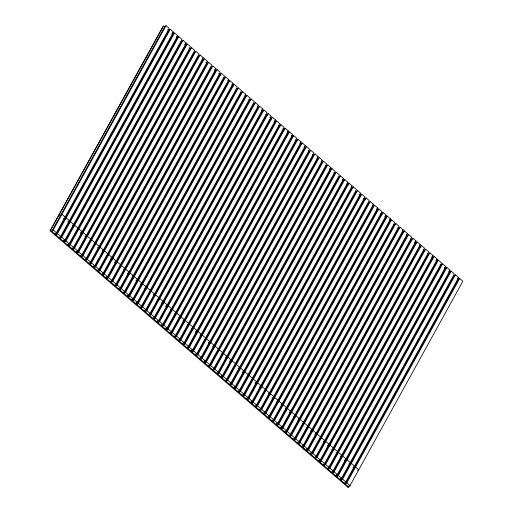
<?xml version="1.0" encoding="UTF-8"?>
<svg xmlns="http://www.w3.org/2000/svg" width="513" height="513" viewBox="0 0 513 513"><rect width="100%" height="100%" fill="white"/><g stroke="black" fill="none" stroke-linecap="round" stroke-linejoin="round"><path stroke-width="0.77" d="M459.667 278.469L346.878 482.791L345.403 484.112L458.199 279.79L459.667 278.469L462.861 281.22L350.065 485.542L348.051 487.35L50.139 230.869L162.935 26.548L163.48 26.054L164.692 27.099M50.139 230.869L163.48 26.054M166.013 25.65L164.545 26.971L51.749 231.292L53.224 229.971L166.013 25.65L169.207 28.401L56.411 232.722L54.942 234.037M170.271 29.312L168.796 30.633L56.007 234.954L57.475 233.633L170.271 29.312L173.458 32.062L60.669 236.384L59.2 237.705M174.523 32.979L173.054 34.3L60.265 238.622L61.733 237.301L174.523 32.979L177.716 35.724L64.927 240.046L63.452 241.366L64.208 240.001M178.781 36.641L177.312 37.962L64.516 242.283L65.991 240.963L178.781 36.641L181.974 39.392L69.178 243.713L67.71 245.034L68.466 243.669M183.038 40.309L181.564 41.624L68.774 245.951L70.243 244.63L183.038 40.309L186.225 43.054L73.436 247.375L71.967 248.696M187.29 43.971L185.821 45.291L73.032 249.613L74.5 248.292L187.29 43.971L190.483 46.721L77.694 251.043L76.219 252.358L76.976 250.992M191.548 47.632L190.079 48.953L77.283 253.275L78.758 251.954L191.548 47.632L194.741 50.383L81.945 254.704L80.477 256.025M195.806 51.3L194.331 52.621L81.541 256.942L83.01 255.621L195.806 51.3L198.993 54.045L86.203 258.366L84.735 259.687M200.057 54.962L198.589 56.283L85.799 260.604L87.268 259.283L200.057 54.962L203.251 57.712L90.461 262.034L88.993 263.355M204.315 58.629L202.847 59.944L90.051 264.266L91.526 262.951L204.315 58.629L207.508 61.374L94.713 265.696L93.244 267.017L94.001 265.651M208.573 62.291L207.098 63.612L94.309 267.933L95.777 266.613L208.573 62.291L211.76 65.036L98.971 269.363L97.502 270.678L98.259 269.312M212.824 65.953L211.356 67.274L98.567 271.595L100.035 270.274L212.824 65.953L216.018 68.704L103.228 273.025L101.76 274.346M217.082 69.621L215.614 70.941L102.818 275.263L104.293 273.942L217.082 69.621L220.276 72.365L107.48 276.687L106.011 278.008L106.768 276.642M221.34 73.282L219.872 74.603L107.076 278.925L108.544 277.604L221.34 73.282L224.534 76.033L111.738 280.354L110.269 281.675M225.592 76.944L224.123 78.265L111.334 282.586L112.802 281.271L225.592 76.944L228.785 79.695L115.996 284.016L114.527 285.337M229.85 80.612L228.381 81.933L115.592 286.254L117.06 284.933L229.85 80.612L233.043 83.356L120.254 287.678L118.779 288.999M234.108 84.273L232.639 85.594L119.843 289.916L121.312 288.595L234.108 84.273L237.301 87.024L124.505 291.346L123.037 292.666M238.359 87.941L236.891 89.262L124.101 293.583L125.57 292.263L238.359 87.941L241.552 90.686L128.763 295.007L127.295 296.328L128.045 294.962M242.617 91.603L241.148 92.924L128.359 297.245L129.827 295.924L242.617 91.603L245.81 94.354L133.021 298.675L131.546 299.996L132.303 298.624M246.875 95.264L245.406 96.585L132.611 300.907L134.079 299.592L246.875 95.264L250.068 98.015L137.272 302.337L135.804 303.658L136.939 301.606M251.133 98.932L249.658 100.253L136.868 304.575L138.337 303.254L251.133 98.932L254.32 101.677L141.53 305.998L140.062 307.319M255.384 102.594L253.916 103.915L141.126 308.236L142.595 306.915L255.384 102.594L258.578 105.345L145.788 309.666L144.313 310.987M259.642 106.262L258.174 107.583L145.378 311.904L146.853 310.583L259.642 106.262L262.836 109.006L150.04 313.328L148.571 314.649M263.9 109.923L262.425 111.244L149.636 315.566L151.104 314.245L263.9 109.923L267.087 112.674L154.298 316.996L152.829 318.316M268.152 113.585L266.683 114.906L153.894 319.227L155.362 317.906L268.152 113.585L271.345 116.336L158.555 320.657L157.081 321.978L157.837 320.612M272.409 117.253L270.941 118.574L158.145 322.895L159.62 321.574L272.409 117.253L275.603 119.997L162.807 324.319L161.338 325.64L162.095 324.274M276.667 120.914L275.192 122.235L162.403 326.557L163.871 325.236L276.667 120.914L279.854 123.665L167.065 327.987L165.596 329.308L166.725 327.256M280.919 124.582L279.45 125.897L166.661 330.225L168.129 328.904L280.919 124.582L284.112 127.327L171.323 331.648L169.848 332.969M285.177 128.244L283.708 129.565L170.912 333.886L172.387 332.565L285.177 128.244L288.37 130.995L175.574 335.316L174.106 336.631M289.435 131.905L287.96 133.226L175.17 337.548L176.639 336.227L289.435 131.905L292.622 134.656L179.832 338.978L178.364 340.299M293.686 135.573L292.218 136.894L179.428 341.216L180.897 339.895L293.686 135.573L296.88 138.318L184.09 342.639L182.622 343.96M297.944 139.235L296.476 140.556L183.68 344.877L185.155 343.556L297.944 139.235L301.137 141.986L188.342 346.307L186.873 347.628M302.202 142.903L300.733 144.217L187.938 348.539L189.406 347.224L302.202 142.903L305.395 145.647L192.599 349.969L191.131 351.29L191.888 349.924M306.453 146.564L304.985 147.885L192.195 352.207L193.664 350.886L306.453 146.564L309.647 149.309L196.857 353.637L195.389 354.951L196.139 353.585M310.711 150.226L309.243 151.547L196.453 355.868L197.922 354.547L310.711 150.226L313.905 152.977L201.115 357.298L199.64 358.619M314.969 153.894L313.501 155.215L200.705 359.536L202.173 358.215L314.969 153.894L318.163 156.638L205.367 360.96L203.898 362.281L204.655 360.915M319.221 157.555L317.752 158.876L204.963 363.198L206.431 361.877L319.221 157.555L322.414 160.306L209.625 364.628L208.156 365.949M323.479 161.217L322.01 162.538L209.221 366.859L210.689 365.545L323.479 161.217L326.672 163.968L213.883 368.289L212.408 369.61M327.736 164.885L326.268 166.206L213.472 370.527L214.941 369.206L327.736 164.885L330.93 167.629L218.134 371.951L216.666 373.272M331.994 168.546L330.519 169.867L217.73 374.189L219.198 372.868L331.994 168.546L335.181 171.297L222.392 375.619L220.923 376.94L221.674 375.574M336.246 172.214L334.777 173.535L221.988 377.857L223.456 376.536L336.246 172.214L339.439 174.959L226.65 379.28L225.175 380.601M340.504 175.876L339.035 177.197L226.239 381.518L227.714 380.197L340.504 175.876L343.697 178.627L230.901 382.948L229.433 384.269M344.762 179.537L343.287 180.858L230.497 385.18L231.966 383.865L344.762 179.537L347.949 182.288L235.159 386.61L233.691 387.931L234.441 386.565M349.013 183.205L347.545 184.526L234.755 388.848L236.224 387.527L349.013 183.205L352.207 185.95L239.417 390.271L237.942 391.592M353.271 186.867L351.803 188.188L239.007 392.509L240.482 391.188L353.271 186.867L356.464 189.618L243.669 393.939L242.2 395.26M357.529 190.535L356.054 191.856L243.265 396.177L244.733 394.856L357.529 190.535L360.716 193.279L247.926 397.601L246.458 398.922L247.208 397.556M361.78 194.196L360.312 195.517L247.523 399.839L248.991 398.518L361.78 194.196L364.974 196.947L252.184 401.269L250.71 402.59L251.466 401.217M366.038 197.858L364.57 199.179L251.774 403.5L253.249 402.179L366.038 197.858L369.232 200.609L256.436 404.93L254.967 406.251M370.296 201.526L368.821 202.847L256.032 407.168L257.5 405.847L370.296 201.526L373.483 204.27L260.694 408.592L259.225 409.913M374.548 205.187L373.079 206.508L260.29 410.83L261.758 409.509L374.548 205.187L377.741 207.938L264.952 412.26L263.483 413.581L264.233 412.215M378.806 208.855L377.337 210.17L264.541 414.498L266.016 413.177L378.806 208.855L381.999 211.6L269.203 415.921L267.735 417.242M383.064 212.517L381.589 213.838L268.799 418.159L270.268 416.838L383.064 212.517L386.251 215.268L273.461 419.589L271.993 420.904M387.315 216.178L385.847 217.499L273.057 421.821L274.526 420.5L387.315 216.178L390.508 218.929L277.719 423.251L276.25 424.572L277.001 423.206M391.573 219.846L390.104 221.167L277.309 425.489L278.783 424.168L391.573 219.846L394.766 222.591L281.97 426.912L280.502 428.233L281.259 426.867M395.831 223.508L394.362 224.829L281.566 429.15L283.035 427.829L395.831 223.508L399.024 226.259L286.228 430.58L284.76 431.901M400.082 227.176L398.614 228.49L285.824 432.812L287.293 431.497L400.082 227.176L403.276 229.92L290.486 434.242L289.018 435.563M404.34 230.837L402.872 232.158L290.082 436.48L291.551 435.159L404.34 230.837L407.534 233.582L294.744 437.91L293.269 439.224M408.598 234.499L407.13 235.82L294.334 440.141L295.802 438.82L408.598 234.499L411.792 237.25L298.996 441.571L297.527 442.892M412.856 238.167L411.381 239.488L298.592 443.809L300.06 442.488L412.856 238.167L416.043 240.911L303.254 445.233L301.785 446.554M417.107 241.828L415.639 243.149L302.85 447.471L304.318 446.15L417.107 241.828L420.301 244.579L307.511 448.901L306.037 450.222L306.793 448.849M421.365 245.496L419.897 246.811L307.101 451.132L308.576 449.818L421.365 245.496L424.559 248.241L311.763 452.562L310.294 453.883L311.051 452.517M425.623 249.158L424.148 250.479L311.359 454.8L312.827 453.479L425.623 249.158L428.81 251.902L316.021 456.23L314.552 457.545M429.875 252.819L428.406 254.14L315.617 458.462L317.085 457.141L429.875 252.819L433.068 255.57L320.279 459.892L318.804 461.213L319.561 459.847M434.133 256.487L432.664 257.808L319.868 462.13L321.343 460.809L434.133 256.487L437.326 259.232L324.53 463.553L323.062 464.874M438.391 260.149L436.916 261.47L324.126 465.791L325.595 464.47L438.391 260.149L441.578 262.9L328.788 467.221L327.32 468.542M442.642 263.81L441.174 265.131L328.384 469.453L329.853 468.138L442.642 263.81L445.835 266.561L333.046 470.883L331.571 472.204M446.9 267.478L445.431 268.799L332.636 473.121L334.11 471.8L446.9 267.478L450.093 270.223L337.298 474.544L335.829 475.865L336.586 474.499M451.158 271.14L449.683 272.461L336.894 476.782L338.362 475.461L451.158 271.14L454.345 273.891L341.555 478.212L340.087 479.533L340.837 478.167M455.409 274.808L453.941 276.129L341.151 480.45L342.62 479.129L455.409 274.808L458.603 277.552L345.813 481.874L344.345 483.195M348.051 487.35L348.808 485.984M349.353 485.49L348.596 486.863L50.684 230.375M171.99 33.383L173.458 32.062M176.735 36.609L177.716 35.724M185.251 43.932L186.225 43.054M202.269 58.591L203.251 57.712M206.527 62.253L207.508 61.374M215.037 69.582L216.018 68.704M58.815 215.152L59.361 214.658L60.572 215.704M60.425 215.575L61.9 214.254L65.087 217.005M64.683 219.237L66.151 217.916L69.345 220.667L68.364 221.545M68.941 222.905L70.409 221.584L73.603 224.328L72.622 225.213M227.804 80.573L228.785 79.695M73.192 226.566L74.667 225.245L77.854 227.996M232.062 84.241L233.043 83.356M77.45 230.234L78.919 228.913L82.112 231.658L80.644 232.979M81.708 233.896L83.177 232.575L86.37 235.326L85.389 236.204M85.96 237.557L87.434 236.236L90.621 238.987M244.829 95.232L245.81 94.354M90.217 241.225L91.686 239.904L94.879 242.649M94.475 244.887L95.944 243.566L99.137 246.317M257.597 106.223L258.578 105.345M102.414 250.857L103.389 249.978L100.202 247.234L98.727 248.549L97.553 247.535M102.985 252.216L104.453 250.895L107.647 253.646M261.854 109.885L262.836 109.006M107.243 255.878L108.711 254.557L111.905 257.308L110.923 258.186M111.501 259.546L112.969 258.225L116.162 260.97L115.181 261.854M269.876 117.657L270.858 116.778M115.752 263.207L117.221 261.886L120.414 264.637M274.622 120.882L275.603 119.997M120.01 266.869L121.478 265.554L124.672 268.299L123.691 269.178M124.268 270.537L125.736 269.216L128.93 271.961M128.519 274.199L129.988 272.878L133.181 275.628L132.2 276.507M287.389 131.873L288.37 130.995M132.777 277.866L134.246 276.545L137.439 279.29L135.971 280.611M291.647 135.535L292.622 134.656M137.035 281.528L138.504 280.207L141.697 282.958L140.716 283.836M141.287 285.19L142.761 283.875L145.948 286.62M300.156 142.864L301.137 141.986M145.545 288.857L147.013 287.536L150.206 290.281M304.414 146.526L305.395 145.647M149.802 292.519L151.271 291.198L154.464 293.949L153.483 294.828M154.054 296.187L155.529 294.866L158.716 297.611M158.312 299.849L159.78 298.528L162.974 301.278L161.993 302.157M317.181 157.523L318.163 156.638M162.57 303.51L164.038 302.189L167.232 304.94L165.757 306.261M321.433 161.185L322.414 160.306M166.821 307.178L168.296 305.857L171.483 308.602L170.508 309.486M171.079 310.84L172.548 309.519L175.741 312.27M329.949 168.514L330.93 167.629M175.337 314.507L176.805 313.186L179.999 315.931M179.588 318.169L181.063 316.848L184.25 319.599L183.276 320.478M183.846 321.831L185.315 320.51L188.508 323.261M342.716 179.505L343.697 178.627M188.104 325.499L189.573 324.178L192.766 326.922M346.974 183.167L347.949 182.288M176.222 339.414L176.767 338.926M192.356 329.16L193.831 327.839L197.018 330.59L195.549 331.911M351.225 186.835L352.207 185.95M196.614 332.822L198.082 331.507L201.276 334.252L200.294 335.13M200.872 336.49L202.34 335.169L205.533 337.92M359.741 194.158L360.716 193.279M205.129 340.151L206.598 338.83L209.791 341.581M208.316 342.902L209.298 342.024M209.381 343.819L210.849 342.498L214.043 345.243L213.062 346.128M213.639 347.481L215.107 346.16L218.301 348.911M372.509 205.155L373.483 204.27M217.897 351.142L219.365 349.828L222.559 352.572M376.76 208.817L377.741 207.938M222.148 354.81L223.623 353.489L226.81 356.234L225.342 357.555M226.406 358.472L227.875 357.151L231.068 359.902L230.087 360.78M384.782 216.582L386.251 215.268M230.664 362.14L232.132 360.819L235.326 363.563M389.527 219.808L390.508 218.929M234.916 365.801L236.39 364.48L239.577 367.231L238.596 368.11M239.173 369.463L240.642 368.148L243.835 370.893L242.854 371.771M243.431 373.131L244.9 371.81L248.093 374.554M402.295 230.799L403.276 229.92M247.683 376.792L249.158 375.471L252.345 378.222M406.553 234.467L407.534 233.582M251.941 380.46L253.409 379.139L256.603 381.884L255.134 383.205M256.199 384.122L257.667 382.801L260.861 385.552L259.879 386.43M414.575 242.232L416.043 240.911M260.45 387.783L261.925 386.462L265.112 389.213M419.32 245.458L420.301 244.579M264.708 391.451L266.176 390.13L269.37 392.875L268.389 393.76M268.966 395.113L270.434 393.792L273.628 396.543M273.217 398.781L274.692 397.46L277.879 400.204M432.087 256.449L433.068 255.57M277.475 402.442L278.944 401.121L282.137 403.872L281.156 404.751M436.345 260.11L437.326 259.232M281.733 406.104L283.202 404.783L286.395 407.534L285.414 408.412M285.991 409.772L287.46 408.451L290.653 411.195L289.672 412.08M444.367 267.882L445.835 266.561M290.243 413.433L291.711 412.112L294.904 414.863M449.112 271.108L450.093 270.223M294.5 417.095L295.969 415.78L299.162 418.525L298.181 419.403M298.758 420.763L300.227 419.442L303.42 422.193M457.622 278.431L458.603 277.552M303.01 424.424L304.478 423.103L307.672 425.854M307.268 428.092L308.736 426.771L311.93 429.516L310.949 430.401M311.526 431.754L312.994 430.433L316.188 433.184L315.206 434.062M315.777 435.415L317.252 434.101L320.439 436.845M303.895 449.337L304.44 448.843M320.035 439.083L321.504 437.762L324.697 440.513L323.228 441.828M324.293 442.745L325.761 441.424L328.955 444.175L327.974 445.053M328.544 446.413L330.019 445.092L333.206 447.836M332.802 450.074L334.271 448.753L337.464 451.504M337.06 453.736L338.529 452.421L341.722 455.166L340.741 456.044M341.312 457.404L342.787 456.083L345.974 458.827L344.999 459.712M345.57 461.065L347.038 459.744L350.232 462.495M349.828 464.733L351.296 463.412L354.489 466.157L353.021 467.478L354.252 468.536M354.079 468.395L355.554 467.074L358.741 469.825L357.766 470.703M167.719 29.709L168.931 30.748M171.964 33.358L173.176 34.403M176.209 37.013L177.421 38.058M184.693 44.317L185.905 45.362M188.938 47.972L190.15 49.017M202.269 59.45L203.481 60.496M205.912 62.586L207.124 63.631M214.396 69.89L215.607 70.935M218.641 73.545L220.455 75.11M223.488 77.719L224.7 78.765M231.972 85.023L233.184 86.069M236.217 88.678L237.429 89.724M248.946 99.637L250.158 100.683M253.191 103.293L254.403 104.331M261.675 110.596L262.887 111.642M265.92 114.252L267.132 115.29M270.159 117.9L271.377 118.945M274.404 121.555L275.616 122.601M278.649 125.21L279.861 126.249M282.894 128.859L284.106 129.904M287.133 132.514L288.344 133.56M291.371 136.163L292.583 137.208M295.61 139.812L296.822 140.851M299.842 143.46L301.054 144.499M304.081 147.103L305.293 148.148M308.319 150.751L309.525 151.79M312.552 154.4L313.764 155.439M316.79 158.042L317.996 159.088M321.023 161.691L322.235 162.736M325.261 165.34L326.467 166.379M329.493 168.982L330.705 170.027M333.732 172.631L334.944 173.676M342.203 179.922L343.415 180.967M347.045 184.09L348.256 185.135M359.145 194.51L360.357 195.556M363.384 198.159L365.198 199.724M376.696 209.618L377.901 210.663M380.928 213.267L382.14 214.306M385.167 216.916L386.372 217.954M389.399 220.558L390.611 221.603M393.638 224.207L394.843 225.245M397.87 227.855L399.082 228.894M406.341 235.146L407.553 236.185M410.58 238.795L411.792 239.834M414.812 242.437L416.024 243.483M419.05 246.086L420.256 247.125M423.283 249.728L424.495 250.774M427.515 253.377L428.727 254.416M431.754 257.019L432.959 258.065M435.986 260.668L437.198 261.707M440.218 264.31L441.43 265.356M444.45 267.959L445.662 268.998M448.689 271.601L449.895 272.647M457.154 278.892L458.365 279.931M63.606 218.314L64.818 219.359M67.851 221.962L69.063 223.008M72.699 226.143L73.91 227.182M80.579 232.921L81.791 233.966M84.825 236.576L86.037 237.622M102.401 251.71L103.613 252.755M110.885 259.02L112.097 260.059M114.521 262.149L115.733 263.195M119.375 266.324L120.587 267.369M127.25 273.108L129.071 274.673M132.104 277.283L133.316 278.328M140.588 284.587L141.8 285.632M144.833 288.242L146.045 289.287M149.071 291.897L150.283 292.936M157.562 299.201L158.773 300.246M161.8 302.856L163.019 303.895M166.045 306.505L167.257 307.55M170.29 310.16L171.502 311.205M174.535 313.815L175.747 314.854M178.774 317.464L179.986 318.509M183.019 321.119L184.231 322.164M187.258 324.767L188.47 325.813M191.496 328.416L192.702 329.455M195.729 332.065L196.941 333.104M199.967 335.707L201.173 336.752M204.2 339.356L205.412 340.401M208.438 343.005L209.65 344.043M212.671 346.647L213.883 347.692M221.141 353.944L222.353 354.983M225.38 357.587L226.592 358.632M229.612 361.235L230.824 362.281M238.09 368.533L239.295 369.572M242.322 372.175L243.534 373.22M255.032 383.115L256.846 384.679M259.873 387.283L261.079 388.328M271.973 397.703L273.788 399.268M276.815 401.871L278.02 402.91M285.286 409.162L286.498 410.208M289.518 412.811L290.73 413.85M293.757 416.46L294.969 417.499M297.989 420.102L299.201 421.147M302.228 423.751L303.44 424.79M306.466 427.4L307.672 428.438M310.698 431.042L311.91 432.087M314.931 434.691L316.143 435.729M319.169 438.333L320.375 439.378M323.402 441.982L324.614 443.02M327.634 445.624L328.846 446.669M331.873 449.273L333.078 450.311M336.105 452.915L337.317 453.96M340.337 456.564L341.549 457.602M344.569 460.206L345.781 461.251M348.808 463.855L350.013 464.893M53.224 229.971L56.411 232.722M57.475 233.633L60.669 236.384M61.733 237.301L64.927 240.046M65.991 240.963L69.178 243.713M70.243 244.63L73.436 247.375M74.5 248.292L77.694 251.043M78.758 251.954L81.945 254.704M83.01 255.621L86.203 258.366M87.268 259.283L90.461 262.034M91.526 262.951L94.713 265.696M95.777 266.613L98.971 269.363M100.035 270.274L103.228 273.025M104.293 273.942L107.48 276.687M108.544 277.604L111.738 280.354M112.802 281.271L115.996 284.016M117.06 284.933L120.254 287.678M121.312 288.595L124.505 291.346M125.57 292.263L128.763 295.007M129.827 295.924L133.021 298.675M134.079 299.592L137.272 302.337M138.337 303.254L141.53 305.998M142.595 306.915L145.788 309.666M146.853 310.583L150.04 313.328M151.104 314.245L154.298 316.996M155.362 317.906L158.555 320.657M159.62 321.574L162.807 324.319M163.871 325.236L167.065 327.987M168.129 328.904L171.323 331.648M172.387 332.565L175.574 335.316M176.639 336.227L179.832 338.978M180.897 339.895L184.09 342.639M185.155 343.556L188.342 346.307M189.406 347.224L192.599 349.969M193.664 350.886L196.857 353.637M197.922 354.547L201.115 357.298M202.173 358.215L205.367 360.96M206.431 361.877L209.625 364.628M210.689 365.545L213.883 368.289M214.941 369.206L218.134 371.951M219.198 372.868L222.392 375.619M223.456 376.536L226.65 379.28M227.714 380.197L230.901 382.948M231.966 383.865L235.159 386.61M236.224 387.527L239.417 390.271M240.482 391.188L243.669 393.939M244.733 394.856L247.926 397.601M248.991 398.518L252.184 401.269M253.249 402.179L256.436 404.93M257.5 405.847L260.694 408.592M261.758 409.509L264.952 412.26M266.016 413.177L269.203 415.921M270.268 416.838L273.461 419.589M274.526 420.5L277.719 423.251M278.783 424.168L281.97 426.912M283.035 427.829L286.228 430.58M287.293 431.497L290.486 434.242M291.551 435.159L294.744 437.91M295.802 438.82L298.996 441.571M300.06 442.488L303.254 445.233M304.318 446.15L307.511 448.901M308.576 449.818L311.763 452.562M312.827 453.479L316.021 456.23M317.085 457.141L320.279 459.892M321.343 460.809L324.53 463.553M325.595 464.47L328.788 467.221M329.853 468.138L333.046 470.883M334.11 471.8L337.298 474.544M338.362 475.461L341.555 478.212M342.62 479.129L345.813 481.874M346.878 482.791L350.065 485.542"/></g></svg>
